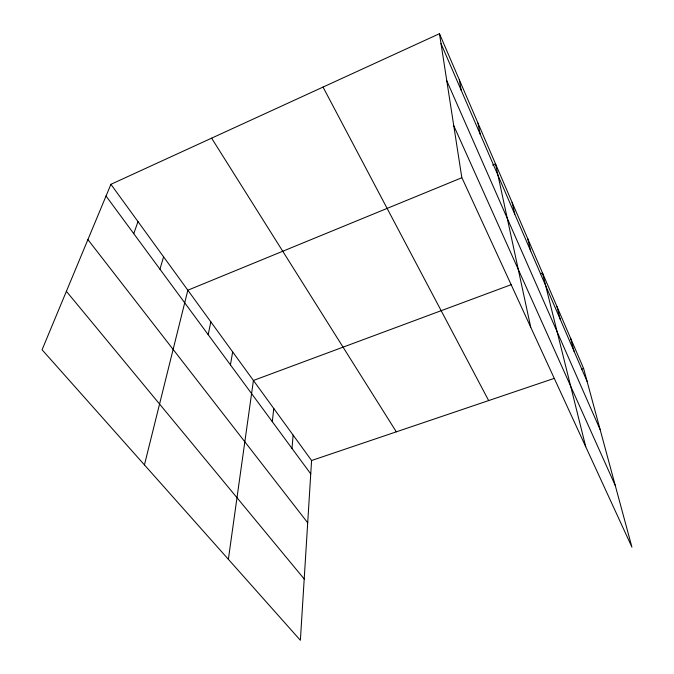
<?xml version="1.0" encoding="UTF-8"?>
<svg xmlns="http://www.w3.org/2000/svg" width="674" height="674" viewBox="0 0 674 674"><rect width="100%" height="100%" fill="white"/><g stroke="black" fill="none" stroke-linecap="round" stroke-linejoin="round"><path stroke-width="1.01" d="M110.907 184.322L311.582 460.519L300.377 640.3L42.074 349.764L110.907 184.322L439.473 33.7L583.6 368.434L631.926 547.136L461.791 177.422L439.473 33.7M291.994 448.429L293.131 435.118M272.296 421.697L273.77 408.469M228.368 559.302L253.424 380.465L511.448 284.58M230.441 364.878L232.665 351.895M208.173 334.658L210.836 321.852M144.438 464.9L187.844 290.208L461.69 177.793M159.94 269.187L163.597 256.836M133.764 233.651L137.993 221.594M492.635 165.088L495.533 163.9L530.716 327.202M540.582 273.754L542.519 273.037L585.74 446.778M311.582 460.519L554.121 378.417M581.637 369.099L583.6 368.434M66.389 291.328L304.193 579.008M87.906 239.607L307.698 522.788M106.037 196.024L310.748 473.889M211.611 138.153L396.32 431.832M323.031 87.081L488.658 400.575M453.745 125.625L615.252 485.491M446.778 80.737L600.138 429.608M441.007 43.574L587.138 381.509M570.625 338.306L574.037 351.23M556.951 306.552L560.229 319.282M527.725 238.672L530.657 250.888M512.088 202.352L514.81 214.239M477.976 123.123L480.183 134.168M459.331 79.802L461.218 90.308"/></g></svg>
